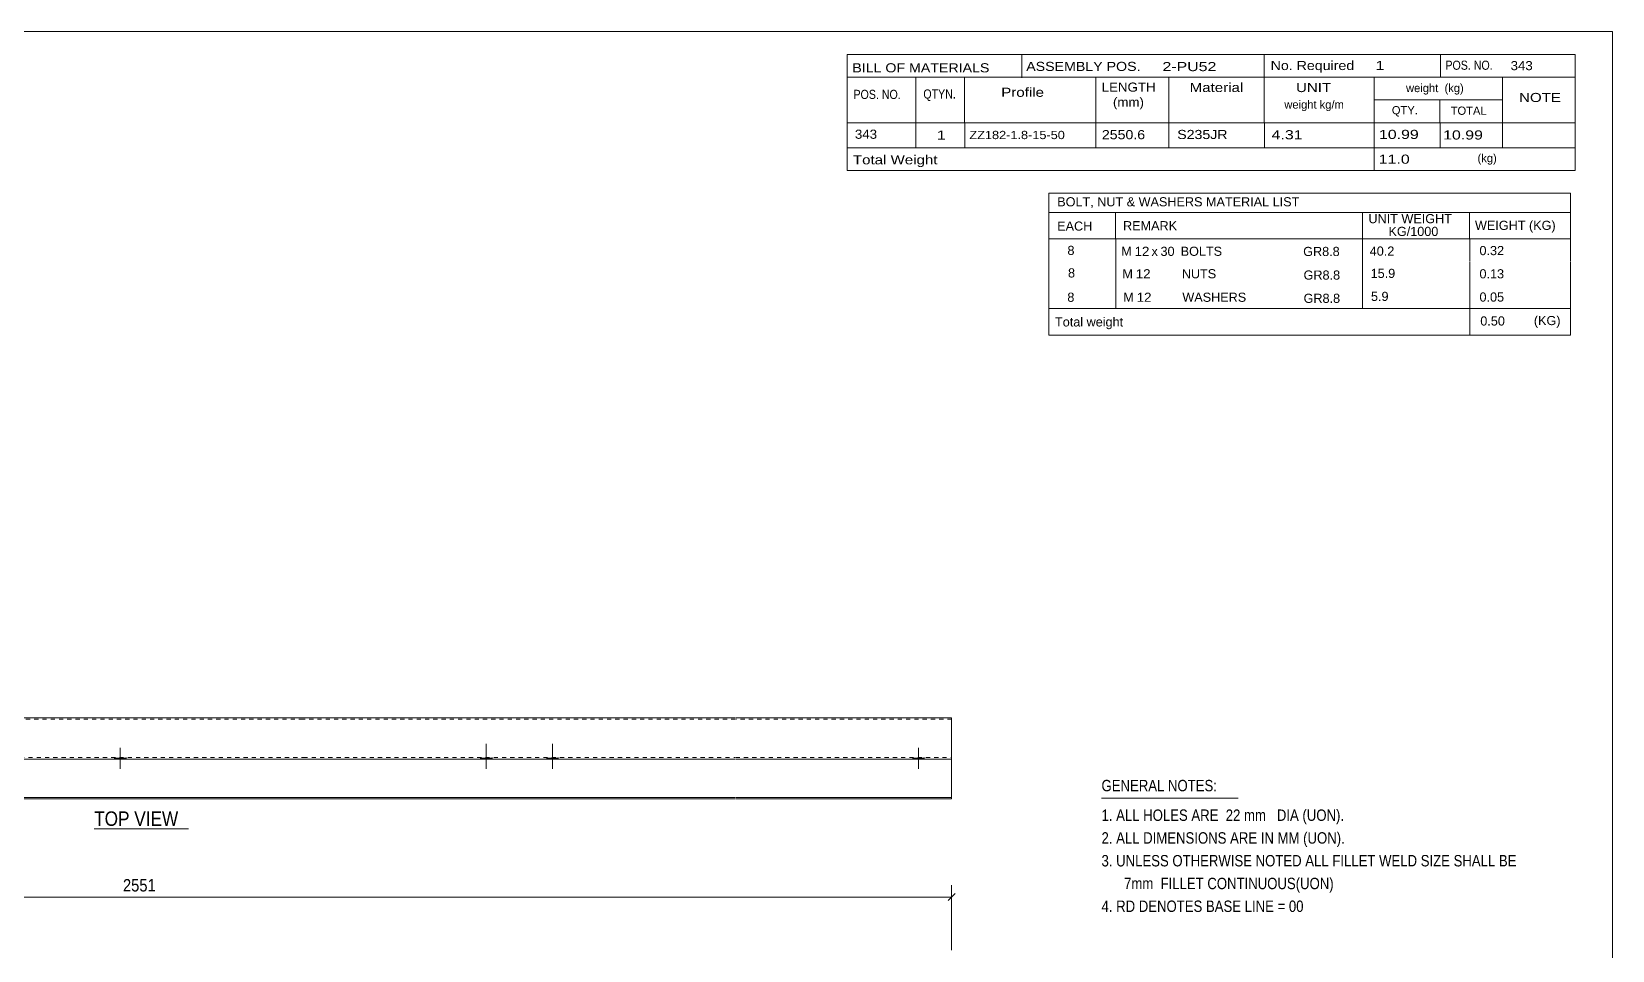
# Model space of a CAD drawing. Header units: millimetres. Extents: x 2 to 579, y 1 to 405.
# Drawn here: x 196.9 to 579, y 183 to 405 of the extents above; entities that cross this region are included whole.
import ezdxf

# ---------------------------------------------------------------- set-up
doc = ezdxf.new("R2010")
doc.units = ezdxf.units.MM
doc.linetypes.add('XKITLINE00', pattern=[0])
doc.linetypes.add('XKITLINE01', pattern=[4, 1, -1, 1, -1])
for name, color, linetype, lineweight in [('Bolt', 3, 'Continuous', 0), ('Dimensions', 7, 'Continuous', 0), ('DrawingSheet', 5, 'Continuous', 0), ('OtherObjectType', 7, 'Continuous', 0), ('Part', 2, 'Continuous', 0)]:
    doc.layers.add(name, color=color, linetype=linetype, lineweight=lineweight)
doc.styles.add('ARIAL', font='ARIAL.TTF')
doc.styles.add('ARIAL_NARROW', font='ARIALN.TTF')

# ---------------------------------------------------------------- blocks, each defined once
blk = doc.blocks.new('*A6')
at = {"layer": 'Bolt'}
for points in [[(305.37, 229.25), (305.37, 229.61), (308.17, 229.61), (308.17, 229.25)], [(305.37, 229.25), (305.37, 229.61), (308.17, 229.61), (308.17, 229.25)], [(321.37, 229.25), (321.37, 229.61), (324.17, 229.61), (324.17, 229.25)], [(321.37, 229.25), (321.37, 229.61), (324.17, 229.61), (324.17, 229.25)]]:
    blk.add_hatch(color=3, dxfattribs=at).paths.add_polyline_path(points, flags=17)
at = {"layer": 'Bolt', "color": 3, "linetype": 'XKITLINE00', "lineweight": 0}
for p, q in [((305.37, 229.61), (305.37, 229.25)), ((305.37, 229.61), (305.37, 229.25)), ((306.77, 232.93), (306.77, 226.93)), ((306.77, 232.93), (306.77, 226.93)), ((308.17, 229.61), (308.17, 229.25)), ((308.17, 229.61), (308.17, 229.25)), ((321.37, 229.61), (321.37, 229.25)), ((321.37, 229.61), (321.37, 229.25)), ((322.77, 232.93), (322.77, 226.93)), ((322.77, 232.93), (322.77, 226.93)), ((324.17, 229.61), (324.17, 229.25)), ((324.17, 229.61), (324.17, 229.25))]:
    blk.add_line(p, q, dxfattribs=at)
blk = doc.blocks.new('*A7')
at = {"layer": 'Bolt'}
for points in [[(216.88, 229.25), (216.88, 229.61), (219.68, 229.61), (219.68, 229.25)], [(216.88, 229.25), (216.88, 229.61), (219.68, 229.61), (219.68, 229.25)], [(409.86, 229.25), (409.86, 229.61), (412.66, 229.61), (412.66, 229.25)], [(409.86, 229.25), (409.86, 229.61), (412.66, 229.61), (412.66, 229.25)]]:
    blk.add_hatch(color=3, dxfattribs=at).paths.add_polyline_path(points, flags=17)
at = {"layer": 'Bolt', "color": 3, "linetype": 'XKITLINE00', "lineweight": 0}
for p, q in [((216.88, 229.61), (216.88, 229.25)), ((216.88, 229.61), (216.88, 229.25)), ((218.28, 231.93), (218.28, 226.93)), ((218.28, 231.93), (218.28, 226.93)), ((219.68, 229.61), (219.68, 229.25)), ((219.68, 229.61), (219.68, 229.25)), ((409.86, 229.61), (409.86, 229.25)), ((409.86, 229.61), (409.86, 229.25)), ((411.26, 231.93), (411.26, 226.93)), ((411.26, 231.93), (411.26, 226.93)), ((412.66, 229.61), (412.66, 229.25)), ((412.66, 229.61), (412.66, 229.25))]:
    blk.add_line(p, q, dxfattribs=at)
blk = doc.blocks.new('*A8')
at = {"layer": 'Part', "color": 2, "linetype": 'XKITLINE00', "lineweight": 0}
for p, q in [((262.48, 239.25), (174.09, 239.25)), ((366.96, 239.25), (262.58, 239.25)), ((419.26, 239.25), (367.06, 239.25)), ((419.26, 239.25), (419.26, 219.97)), ((262.48, 229.25), (174.09, 229.25)), ((366.96, 229.25), (262.58, 229.25)), ((419.26, 229.25), (367.06, 229.25)), ((174.09, 219.97), (262.48, 219.97)), ((262.48, 219.61), (174.09, 219.61)), ((262.58, 219.97), (366.96, 219.97)), ((366.96, 219.61), (262.58, 219.61)), ((367.06, 219.97), (419.26, 219.97)), ((419.26, 219.61), (367.06, 219.61)), ((419.26, 219.97), (419.26, 219.61))]:
    blk.add_line(p, q, dxfattribs=at)
at = {"layer": 'Part', "color": 7, "linetype": 'XKITLINE01', "lineweight": 0}
for p, q in [((262.48, 238.89), (174.09, 238.89)), ((366.96, 238.89), (262.58, 238.89)), ((419.26, 238.89), (367.06, 238.89)), ((174.09, 229.61), (262.48, 229.61)), ((262.58, 229.61), (366.96, 229.61)), ((367.06, 229.61), (419.26, 229.61))]:
    blk.add_line(p, q, dxfattribs=at)
blk = doc.blocks.new('*A9')
at = {"layer": 'DrawingSheet', "color": 5, "linetype": 'XKITLINE00', "lineweight": 0}
for p, q in [((579, 405), (5, 405)), ((579, 5), (579, 405))]:
    blk.add_line(p, q, dxfattribs=at)
blk = doc.blocks.new('*A10')
at = {"layer": 'OtherObjectType', "color": 7, "linetype": 'XKITLINE00', "lineweight": 0}
for p, q in [((442.76, 365.95), (442.75, 354.95)), ((442.76, 365.95), (568.88, 365.95)), ((568.88, 365.95), (568.88, 354.95)), ((442.75, 361.3), (568.88, 361.3)), ((458.87, 361.31), (458.87, 354.95)), ((518.57, 361.31), (518.57, 354.95)), ((544.47, 361.29), (544.47, 354.95)), ((442.76, 354.92), (442.76, 349.42)), ((442.77, 354.95), (568.88, 354.95)), ((458.92, 354.95), (458.92, 349.33)), ((518.57, 354.95), (518.57, 349.33)), ((544.5, 354.95), (544.5, 349.45)), ((568.88, 354.95), (568.88, 349.45)), ((442.79, 349.33), (442.79, 343.72)), ((458.95, 349.33), (458.95, 343.71)), ((518.57, 349.33), (518.57, 343.71)), ((544.5, 349.33), (544.5, 343.83)), ((568.88, 349.33), (568.88, 343.83)), ((442.79, 343.7), (442.79, 338.13)), ((458.95, 343.71), (458.95, 338.09)), ((518.57, 343.71), (518.57, 338.09)), ((544.5, 343.71), (544.5, 338.1)), ((568.88, 343.71), (568.88, 338.1)), ((568.88, 338.1), (442.75, 338.13)), ((442.78, 338.09), (442.78, 331.69)), ((442.85, 338.09), (568.87, 338.09)), ((544.5, 338.06), (544.5, 331.64)), ((568.87, 338.06), (568.87, 331.65)), ((442.77, 331.65), (568.87, 331.65))]:
    blk.add_line(p, q, dxfattribs=at)
at = {"layer": 'OtherObjectType', "color": 7, "style": 'ARIAL_NARROW'}
for s, width, p in [('BOLT, NUT & WASHERS MATERIAL LIST', 1.211571, (444.79, 362.79)), ('UNIT WEIGHT', 1.211571, (520.03, 358.72)), ('WEIGHT (KG)', 1.211571, (545.78, 357.1)), ('EACH', 1.211571, (444.78, 356.92)), ('REMARK', 1.211571, (460.7, 357.01)), (' KG/1000', 1.211571, (524.02, 355.63)), ('8', 1.211571, (447.26, 351.05)), ('M', 1.211571, (460.26, 350.85)), ('12', 1.275, (463.5, 350.83)), ('x', 1.211571, (467.58, 350.83)), ('30', 1.211571, (469.76, 350.82)), ('BOLTS', 1.211571, (474.63, 350.84)), ('GR8.8', 1.211571, (504.25, 350.79)), ('40.2', 1.211571, (520.34, 350.88)), ('0.32', 1.211571, (546.87, 351.01)), ('8', 1.211571, (447.4, 345.61)), ('M', 1.211571, (460.54, 345.41)), ('12', 1.275, (463.78, 345.39)), ('NUTS', 1.211571, (474.91, 345.41)), ('GR8.8', 1.211571, (504.35, 345.09)), ('15.9', 1.211571, (520.56, 345.5)), ('0.13', 1.211571, (546.87, 345.39)), ('8', 1.211571, (447.24, 339.74)), ('M', 1.211571, (460.76, 339.74)), ('12', 1.275, (464, 339.72)), ('WASHERS', 1.211571, (475.04, 339.73)), ('GR8.8', 1.211571, (504.35, 339.47)), ('5.9', 1.211571, (520.64, 339.94)), ('0.05', 1.211571, (546.87, 339.78)), ('(KG)', 1.211571, (560.02, 334.1)), ('Total weight', 1.211571, (444.26, 333.77)), ('0.50', 1.211571, (547.07, 334))]:
    blk.add_text(s, height=2.2, dxfattribs=dict(at, width=width)).set_placement(p)
blk = doc.blocks.new('*A11')
at = {"layer": 'OtherObjectType', "color": 7, "linetype": 'XKITLINE00', "lineweight": 0}
blk.add_line((455.5, 219.82), (488.5, 219.82), dxfattribs=at)
at = {"layer": 'OtherObjectType', "color": 7, "style": 'ARIAL_NARROW', "width": 1.008832}
for s, p in [('GENERAL NOTES:', (455.5, 221.47)), ('1. ALL HOLES ARE  22 mm   DIA (UON).', (455.5, 214.32)), ('2. ALL DIMENSIONS ARE IN MM (UON).', (455.5, 208.82)), ('3. UNLESS OTHERWISE NOTED ALL FILLET WELD SIZE SHALL BE', (455.5, 203.32)), ('7mm  FILLET CONTINUOUS(UON)', (460.95, 197.82)), ('4. RD DENOTES BASE LINE = 00', (455.5, 192.32))]:
    blk.add_text(s, height=2.75, dxfattribs=at).set_placement(p)
blk = doc.blocks.new('*A15')
at = {"layer": 'OtherObjectType', "color": 7, "linetype": 'XKITLINE00', "lineweight": 0}
for p, q in [((393.98, 399.5), (569.98, 399.5)), ((393.98, 399.5), (393.98, 388.5)), ((436.26, 399.42), (436.26, 393.87)), ((494.85, 394), (494.85, 399.5)), ((537.43, 393.96), (537.43, 399.42)), ((569.98, 394), (569.98, 399.5)), ((393.98, 394), (569.98, 394)), ((410.64, 394), (410.64, 383)), ((422.4, 393.98), (422.4, 383.03)), ((454.12, 393.99), (454.13, 383)), ((471.78, 393.98), (471.78, 383)), ((494.85, 393.98), (494.85, 383)), ((521.43, 394), (521.43, 383)), ((552.42, 394), (552.42, 383)), ((569.98, 394), (569.98, 388.5)), ((393.98, 388.5), (393.98, 383)), ((521.45, 388.52), (552.45, 388.52)), ((537.28, 388.52), (537.28, 383)), ((569.98, 388.5), (569.98, 383)), ((393.98, 383), (569.98, 383)), ((393.98, 383), (393.98, 376.95)), ((410.63, 383), (410.63, 376.95)), ((422.44, 382.99), (422.44, 376.95)), ((454.12, 383), (454.11, 376.95)), ((471.79, 383), (471.79, 376.95)), ((494.87, 383), (494.87, 376.95)), ((521.44, 383), (521.44, 376.95)), ((537.33, 382.95), (537.33, 376.95)), ((552.43, 383), (552.43, 376.95)), ((569.98, 383), (569.98, 376.95)), ((393.98, 376.95), (569.98, 376.95)), ((393.98, 376.95), (393.98, 371.45)), ((521.44, 376.95), (521.44, 371.45)), ((569.98, 376.95), (569.98, 371.45)), ((393.98, 371.45), (569.98, 371.45))]:
    blk.add_line(p, q, dxfattribs=at)
at = {"layer": 'OtherObjectType', "color": 7, "style": 'ARIAL_NARROW'}
for s, height, width, p in [('ASSEMBLY POS.', 2.2, 1.36, (437.3, 395.5)), ('2-PU52', 2.2, 1.525501, (470.23, 395.46)), ('No. Required', 2.2, 1.36, (496.39, 395.72)), ('1', 2.2, 1.525501, (521.75, 395.72)), ('POS. NO.', 2.2, 1.02, (538.63, 395.79)), ('343', 2.2, 1.270501, (554.4, 395.69)), ('BILL OF MATERIALS', 2.2, 1.36, (395.25, 395.16)), ('POS. NO.', 2.2, 1.02, (395.53, 388.74)), ('QTYN.', 2.2, 1.02, (412.42, 388.84)), ('Profile', 2.2, 1.445, (431.26, 389.25)), ('LENGTH', 2.2, 1.275, (455.54, 390.49)), ('Material', 2.2, 1.445, (476.81, 390.41)), ('UNIT', 2.2, 1.445, (502.52, 390.4)), ('weight  (kg)', 1.98, 1.19, (529.11, 390.39)), ('NOTE', 2.2, 1.445, (556.44, 387.99)), ('(mm)', 2.2, 1.275, (458.26, 386.86)), ('weight kg/m', 1.98, 1.19, (499.69, 386.4)), ('QTY.', 1.98, 1.19, (525.68, 385.03)), ('TOTAL', 1.98, 1.19, (539.9, 384.91)), ('343', 2.2, 1.270501, (395.89, 379.12)), ('1', 2.2, 1.525501, (415.71, 378.91)), ('ZZ182-1.8-15-50', 1.98, 1.355501, (423.56, 379.04)), ('2550.6', 2.2, 1.355501, (455.59, 379.01)), ('S235JR', 2.2, 1.355501, (473.81, 379.05)), ('4.31', 2.2, 1.525501, (496.62, 378.99)), ('10.99', 2.2, 1.525501, (522.57, 379.07)), ('10.99', 2.2, 1.525501, (538.08, 378.94)), ('Total Weight', 2.2, 1.445, (395.4, 372.94)), ('11.0', 2.2, 1.525501, (522.52, 373.09)), ('(kg)', 1.98, 1.19, (546.4, 373.46))]:
    blk.add_text(s, height=height, dxfattribs=dict(at, width=width)).set_placement(p)
blk = doc.blocks.new('*A21')
at = {"layer": 'Dimensions', "color": 7, "linetype": 'XKITLINE00', "lineweight": 0}
for p, q in [((419.26, 183.11), (419.26, 198.76)), ((27.5, 195.91), (419.26, 195.91)), ((420.11, 196.76), (418.41, 195.06))]:
    blk.add_line(p, q, dxfattribs=at)
at = {"layer": 'Dimensions', "color": 3}
blk.add_point((419.26, 195.91), dxfattribs=at)
at = {"layer": 'Dimensions', "color": 3, "style": 'ARIAL', "width": 0.85}
blk.add_text('2551', height=3, dxfattribs=at).set_placement((218.93, 197.26))
blk = doc.blocks.new('*A34')
at = {"layer": 'OtherObjectType', "color": 7, "linetype": 'XKITLINE00', "lineweight": 0}
blk.add_line((211.97, 212.36), (234.79, 212.36), dxfattribs=at)
at = {"layer": 'OtherObjectType', "color": 7, "style": 'ARIAL', "width": 0.85}
blk.add_text('TOP VIEW', height=3.5, dxfattribs=at).set_placement((211.97, 213.11))

msp = doc.modelspace()

# ---------------------------------------------------------------- block references
at = {"lineweight": 0}
for name in ['*A9', '*A15', '*A10', '*A7', '*A6', '*A11', '*A34', '*A21']:
    msp.add_blockref(name, (0, 0), dxfattribs=at)
at = {"layer": 'Part', "lineweight": 0}
msp.add_blockref('*A8', (0, 0), dxfattribs=at)

doc.saveas('drawing.dxf')
